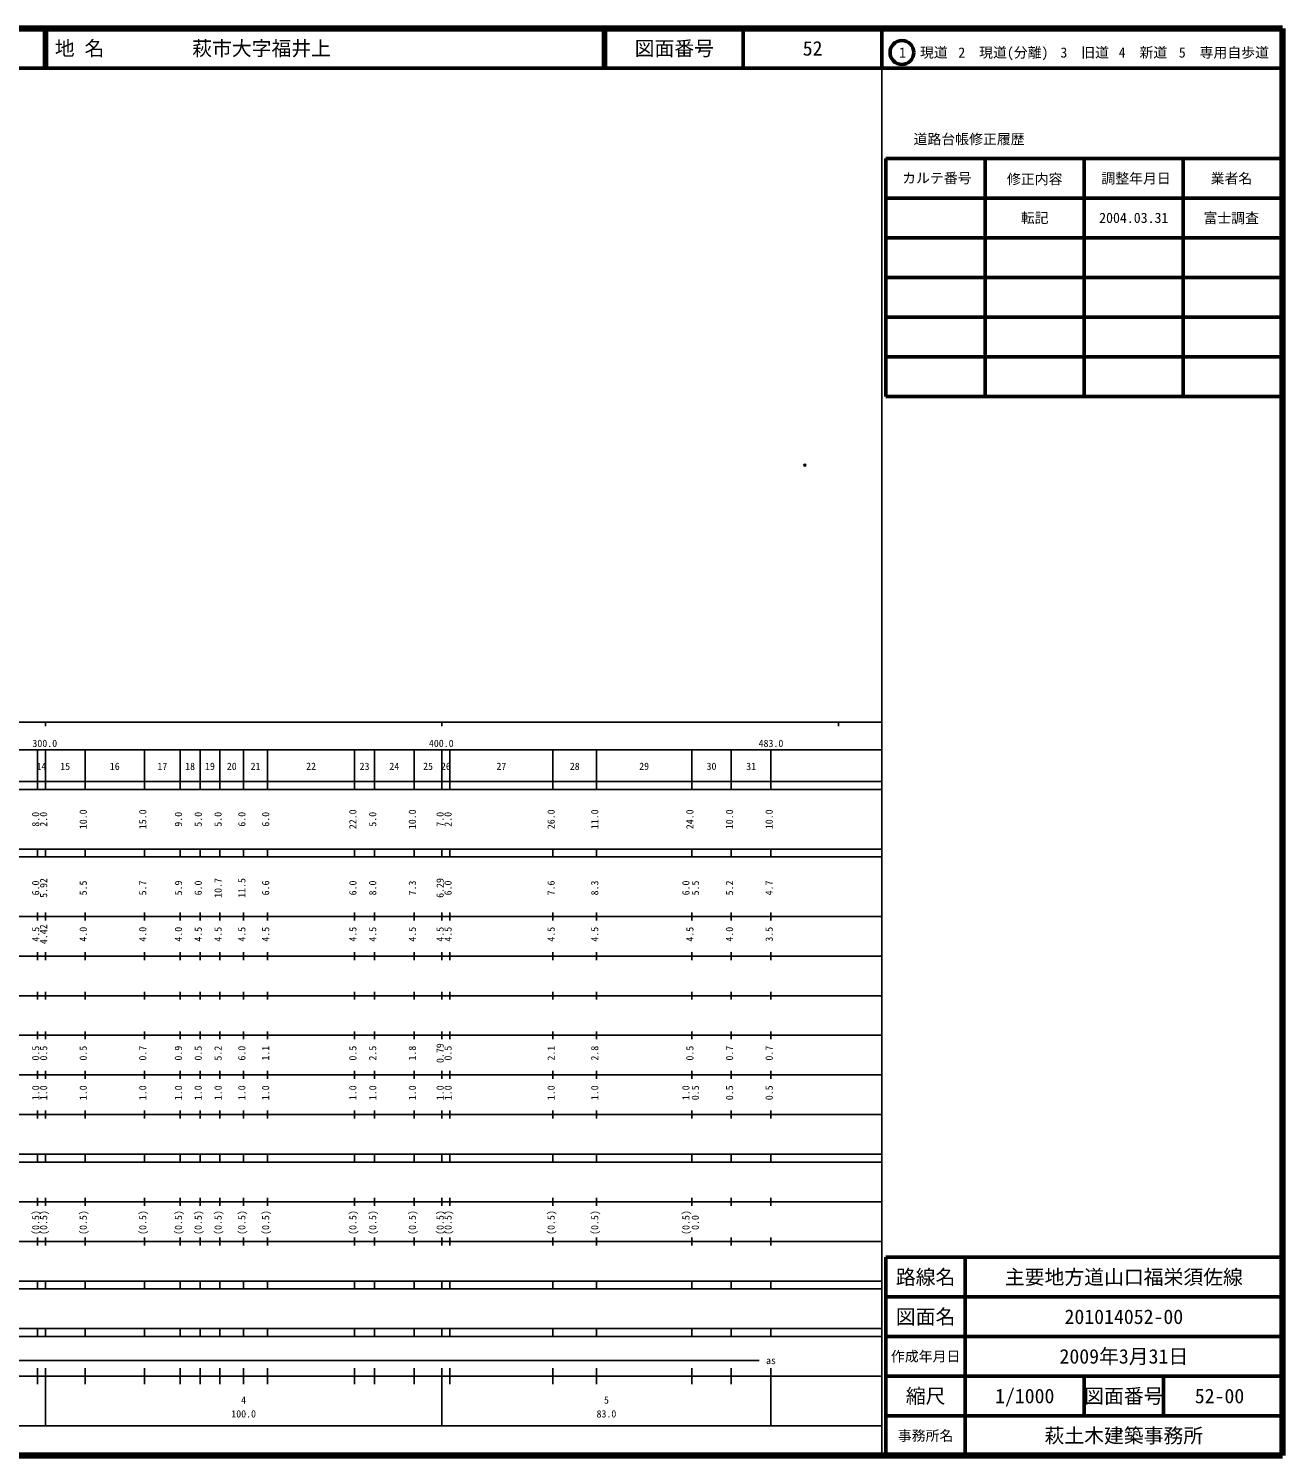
# Model space of a CAD drawing. Units: millimetres on the paper. Extents: x 40 to 680, y 20 to 380.
# Drawn here: x 363.7 to 680, y 20 to 380 of the extents above; entities that cross this region are included whole.
import ezdxf
from ezdxf.enums import TextEntityAlignment as Align

# ---------------------------------------------------------------- set-up
doc = ezdxf.new("R2010")
doc.units = ezdxf.units.MM
doc.header["$PDMODE"] = 32
doc.header["$PDSIZE"] = 0.5
doc.layers.add('M-OTRS', color=6, linetype='Continuous')
doc.layers.add('M-TTL-TXT', color=7, linetype='Continuous')
for name, color, linetype, lineweight in [('M-TTL', 2, 'Continuous', 140), ('M-TTL-BAND', 7, 'Continuous', 25), ('M-TTL-FRAM', 2, 'Continuous', 50), ('M-TTL-LINE', 7, 'Continuous', 50)]:
    doc.layers.add(name, color=color, linetype=linetype, lineweight=lineweight)
doc.styles.add('ＭＳ ゴシック', font='')
doc.styles.get('ＭＳ ゴシック').set_extended_font_data('MS Gothic')

msp = doc.modelspace()

# ---------------------------------------------------------------- linework, layer by layer
at = {"layer": 'M-OTRS'}
msp.add_point((559.544, 269.836), dxfattribs=at)
at = {"layer": 'M-TTL'}
for p, q in [((680, 380), (40, 380)), ((680, 20), (680, 380)), ((40, 20), (680, 20))]:
    msp.add_line(p, q, dxfattribs=at)
at = {"layer": 'M-TTL-BAND'}
for p, q in [((579, 20), (579, 370)), ((40, 205), (579, 205)), ((368, 205), (368, 204)), ((468, 205), (468, 204)), ((568, 205), (568, 204)), ((68, 198), (579, 198)), ((366, 188), (366, 198)), ((368, 188), (368, 198)), ((378, 188), (378, 198)), ((393, 188), (393, 198)), ((402, 188), (402, 198)), ((407, 188), (407, 198)), ((412, 188), (412, 198)), ((418, 188), (418, 198)), ((424, 188), (424, 198)), ((446, 188), (446, 198)), ((451, 188), (451, 198)), ((461, 188), (461, 198)), ((468, 188), (468, 198)), ((470, 188), (470, 198)), ((496, 188), (496, 198)), ((507, 188), (507, 198)), ((531, 188), (531, 198)), ((541, 188), (541, 198)), ((551, 188), (551, 198)), ((40, 190), (579, 190)), ((40, 188), (579, 188)), ((40, 173), (579, 173)), ((366, 171), (366, 173)), ((368, 171), (368, 173)), ((378, 171), (378, 173)), ((393, 171), (393, 173)), ((402, 171), (402, 173)), ((407, 171), (407, 173)), ((412, 171), (412, 173)), ((418, 171), (418, 173)), ((424, 171), (424, 173)), ((446, 171), (446, 173)), ((451, 171), (451, 173)), ((461, 171), (461, 173)), ((468, 171), (468, 173)), ((470, 171), (470, 173)), ((496, 171), (496, 173)), ((507, 171), (507, 173)), ((531, 171), (531, 173)), ((541, 171), (541, 173)), ((551, 171), (551, 173)), ((40, 171), (579, 171)), ((40, 156), (579, 156)), ((366, 155), (366, 157)), ((368, 155), (368, 157)), ((378, 155), (378, 157)), ((393, 155), (393, 157)), ((402, 155), (402, 157)), ((407, 155), (407, 157)), ((412, 155), (412, 157)), ((418, 155), (418, 157)), ((424, 155), (424, 157)), ((446, 155), (446, 157)), ((451, 155), (451, 157)), ((461, 155), (461, 157)), ((468, 155), (468, 157)), ((470, 155), (470, 157)), ((496, 155), (496, 157)), ((507, 155), (507, 157)), ((531, 155), (531, 157)), ((541, 155), (541, 157)), ((551, 155), (551, 157)), ((46, 146), (579, 146)), ((366, 145), (366, 147)), ((368, 145), (368, 147)), ((378, 145), (378, 147)), ((393, 145), (393, 147)), ((402, 145), (402, 147)), ((407, 145), (407, 147)), ((412, 145), (412, 147)), ((418, 145), (418, 147)), ((424, 145), (424, 147)), ((446, 145), (446, 147)), ((451, 145), (451, 147)), ((461, 145), (461, 147)), ((468, 145), (468, 147)), ((470, 145), (470, 147)), ((496, 145), (496, 147)), ((507, 145), (507, 147)), ((531, 145), (531, 147)), ((541, 145), (541, 147)), ((551, 145), (551, 147)), ((366, 135), (366, 137)), ((368, 135), (368, 137)), ((378, 135), (378, 137)), ((393, 135), (393, 137)), ((402, 135), (402, 137)), ((407, 135), (407, 137)), ((412, 135), (412, 137)), ((418, 135), (418, 137)), ((424, 135), (424, 137)), ((446, 135), (446, 137)), ((451, 135), (451, 137)), ((461, 135), (461, 137)), ((468, 135), (468, 137)), ((470, 135), (470, 137)), ((496, 135), (496, 137)), ((507, 135), (507, 137)), ((531, 135), (531, 137)), ((541, 135), (541, 137)), ((551, 135), (551, 137)), ((52, 136), (579, 136)), ((46, 126), (579, 126)), ((366, 125), (366, 127)), ((368, 125), (368, 127)), ((378, 125), (378, 127)), ((393, 125), (393, 127)), ((402, 125), (402, 127)), ((407, 125), (407, 127)), ((412, 125), (412, 127)), ((418, 125), (418, 127)), ((424, 125), (424, 127)), ((446, 125), (446, 127)), ((451, 125), (451, 127)), ((461, 125), (461, 127)), ((468, 125), (468, 127)), ((470, 125), (470, 127)), ((496, 125), (496, 127)), ((507, 125), (507, 127)), ((531, 125), (531, 127)), ((541, 125), (541, 127)), ((551, 125), (551, 127)), ((52, 116), (579, 116)), ((366, 115), (366, 117)), ((368, 115), (368, 117)), ((378, 115), (378, 117)), ((393, 115), (393, 117)), ((402, 115), (402, 117)), ((407, 115), (407, 117)), ((412, 115), (412, 117)), ((418, 115), (418, 117)), ((424, 115), (424, 117)), ((446, 115), (446, 117)), ((451, 115), (451, 117)), ((461, 115), (461, 117)), ((468, 115), (468, 117)), ((470, 115), (470, 117)), ((496, 115), (496, 117)), ((507, 115), (507, 117)), ((531, 115), (531, 117)), ((541, 115), (541, 117)), ((551, 115), (551, 117)), ((46, 106), (579, 106)), ((366, 105), (366, 107)), ((368, 105), (368, 107)), ((378, 105), (378, 107)), ((393, 105), (393, 107)), ((402, 105), (402, 107)), ((407, 105), (407, 107)), ((412, 105), (412, 107)), ((418, 105), (418, 107)), ((424, 105), (424, 107)), ((446, 105), (446, 107)), ((451, 105), (451, 107)), ((461, 105), (461, 107)), ((468, 105), (468, 107)), ((470, 105), (470, 107)), ((496, 105), (496, 107)), ((507, 105), (507, 107)), ((531, 105), (531, 107)), ((541, 105), (541, 107)), ((551, 105), (551, 107)), ((40, 96), (579, 96)), ((40, 94), (579, 94)), ((366, 94), (366, 96)), ((368, 94), (368, 96)), ((378, 94), (378, 96)), ((393, 94), (393, 96)), ((402, 94), (402, 96)), ((407, 94), (407, 96)), ((412, 94), (412, 96)), ((418, 94), (418, 96)), ((424, 94), (424, 96)), ((446, 94), (446, 96)), ((451, 94), (451, 96)), ((461, 94), (461, 96)), ((468, 94), (468, 96)), ((470, 94), (470, 96)), ((496, 94), (496, 96)), ((507, 94), (507, 96)), ((531, 94), (531, 96)), ((541, 94), (541, 96)), ((551, 94), (551, 96)), ((49, 84), (579, 84)), ((366, 83), (366, 85)), ((368, 83), (368, 85)), ((378, 83), (378, 85)), ((393, 83), (393, 85)), ((402, 83), (402, 85)), ((407, 83), (407, 85)), ((412, 83), (412, 85)), ((418, 83), (418, 85)), ((424, 83), (424, 85)), ((446, 83), (446, 85)), ((451, 83), (451, 85)), ((461, 83), (461, 85)), ((468, 83), (468, 85)), ((470, 83), (470, 85)), ((496, 83), (496, 85)), ((507, 83), (507, 85)), ((531, 83), (531, 85)), ((541, 83), (541, 85)), ((551, 83), (551, 85)), ((40, 74), (579, 74)), ((366, 73), (366, 75)), ((368, 73), (368, 75)), ((378, 73), (378, 75)), ((393, 73), (393, 75)), ((402, 73), (402, 75)), ((407, 73), (407, 75)), ((412, 73), (412, 75)), ((418, 73), (418, 75)), ((424, 73), (424, 75)), ((446, 73), (446, 75)), ((451, 73), (451, 75)), ((461, 73), (461, 75)), ((468, 73), (468, 75)), ((470, 73), (470, 75)), ((496, 73), (496, 75)), ((507, 73), (507, 75)), ((531, 73), (531, 75)), ((541, 73), (541, 75)), ((551, 73), (551, 75)), ((40, 64), (579, 64)), ((40, 62), (579, 62)), ((366, 62), (366, 64)), ((368, 62), (368, 64)), ((378, 62), (378, 64)), ((393, 62), (393, 64)), ((402, 62), (402, 64)), ((407, 62), (407, 64)), ((412, 62), (412, 64)), ((418, 62), (418, 64)), ((424, 62), (424, 64)), ((446, 62), (446, 64)), ((451, 62), (451, 64)), ((461, 62), (461, 64)), ((468, 62), (468, 64)), ((470, 62), (470, 64)), ((496, 62), (496, 64)), ((507, 62), (507, 64)), ((531, 62), (531, 64)), ((541, 62), (541, 64)), ((551, 62), (551, 64)), ((40, 52), (579, 52)), ((366, 50), (366, 52)), ((368, 50), (368, 52)), ((378, 50), (378, 52)), ((393, 50), (393, 52)), ((402, 50), (402, 52)), ((407, 50), (407, 52)), ((412, 50), (412, 52)), ((418, 50), (418, 52)), ((424, 50), (424, 52)), ((446, 50), (446, 52)), ((451, 50), (451, 52)), ((461, 50), (461, 52)), ((468, 50), (468, 52)), ((470, 50), (470, 52)), ((496, 50), (496, 52)), ((507, 50), (507, 52)), ((531, 50), (531, 52)), ((541, 50), (541, 52)), ((551, 50), (551, 52)), ((40, 50), (579, 50)), ((275.5, 44), (548, 44)), ((40, 40), (579, 40)), ((366, 38), (366, 42)), ((368, 27.5), (368, 42)), ((378, 38), (378, 42)), ((393, 38), (393, 42)), ((402, 38), (402, 42)), ((407, 38), (407, 42)), ((412, 38), (412, 42)), ((418, 38), (418, 42)), ((424, 38), (424, 42)), ((446, 38), (446, 42)), ((451, 38), (451, 42)), ((461, 38), (461, 42)), ((468, 27.5), (468, 42)), ((470, 38), (470, 42)), ((496, 38), (496, 42)), ((507, 38), (507, 42)), ((531, 38), (531, 42)), ((541, 38), (541, 42)), ((551, 27.5), (551, 42)), ((68, 27.5), (579, 27.5))]:
    msp.add_line(p, q, dxfattribs=at)
at = {"layer": 'M-TTL-FRAM'}
for p, q in [((580, 347.197), (580, 287.197)), ((580, 347.197), (680, 347.197)), ((580, 287.197), (680, 287.197)), ((680, 70), (580, 70)), ((580, 70), (580, 20))]:
    msp.add_line(p, q, dxfattribs=at)
at = {"layer": 'M-TTL-LINE'}
for p, q in [((367.75, 380), (367.75, 370)), ((368.25, 380), (368.25, 370)), ((508.747, 380), (508.747, 370)), ((509.247, 380), (509.247, 370)), ((543.997, 380), (543.997, 370)), ((579, 380), (579, 370)), ((40, 370), (680, 370)), ((605, 347.197), (605, 287.197)), ((630, 347.197), (630, 287.197)), ((655, 347.197), (655, 287.197)), ((580, 337.197), (680, 337.197)), ((580, 327.197), (680, 327.197)), ((580, 317.197), (680, 317.197)), ((580, 307.197), (680, 307.197)), ((580, 297.197), (680, 297.197)), ((600, 70), (600, 20)), ((680, 60), (580, 60)), ((680, 50), (580, 50)), ((680, 40), (580, 40)), ((630, 40), (630, 30)), ((650, 40), (650, 30)), ((680, 30), (580, 30))]:
    msp.add_line(p, q, dxfattribs=at)
msp.add_circle((584.031, 373.958), 3, dxfattribs=at)

# ---------------------------------------------------------------- texts
at = {"layer": 'M-TTL-BAND', "style": 'ＭＳ ゴシック'}
for s, p in [('300.0', (367.844, 198.195)), ('400.0', (467.844, 198.195)), ('483.0', (551, 198.195)), ('14', (367, 192.405)), ('15', (373, 192.405)), ('16', (385.5, 192.405)), ('17', (397.5, 192.405)), ('18', (404.5, 192.405)), ('19', (409.5, 192.405)), ('20', (415, 192.405)), ('21', (421, 192.405)), ('22', (435, 192.405)), ('23', (448.5, 192.405)), ('24', (456, 192.405)), ('25', (464.5, 192.405)), ('26', (469, 192.405)), ('27', (483, 192.405)), ('28', (501.5, 192.405)), ('29', (519, 192.405)), ('30', (536, 192.405)), ('31', (546, 192.405)), ('as', (551, 42.5)), ('4', (418, 32.523)), ('5', (509.5, 32.523)), ('100.0', (418, 29.033)), ('83.0', (509.5, 29.033))]:
    msp.add_text(s, height=1.833, dxfattribs=at).set_placement(p, align=Align.BOTTOM_CENTER)
for s, p in [('8.0', (367, 180.5)), ('2.0', (369, 180.5)), ('10.0', (379, 180.5)), ('15.0', (394, 180.5)), ('9.0', (403, 180.5)), ('5.0', (408, 180.5)), ('5.0', (413, 180.5)), ('6.0', (419, 180.5)), ('6.0', (425, 180.5)), ('22.0', (447, 180.5)), ('5.0', (452, 180.5)), ('10.0', (462, 180.5)), ('7.0', (469, 180.5)), ('2.0', (471, 180.5)), ('26.0', (497, 180.5)), ('11.0', (508, 180.5)), ('24.0', (532, 180.5)), ('10.0', (542, 180.5)), ('10.0', (552, 180.5)), ('6.0', (367, 163.174)), ('5.92', (369, 163.174)), ('5.5', (379, 163.174)), ('5.7', (394, 163.174)), ('5.9', (403, 163.174)), ('6.0', (408, 163.174)), ('10.7', (413, 163.174)), ('11.5', (419, 163.174)), ('6.6', (425, 163.174)), ('6.0', (447, 163.174)), ('8.0', (452, 163.174)), ('7.3', (462, 163.174)), ('6.29', (469, 163.174)), ('6.0', (471, 163.174)), ('7.6', (497, 163.174)), ('8.3', (508, 163.174)), ('6.0', (531, 163.174)), ('5.5', (533.37, 163.174)), ('5.2', (542, 163.174)), ('4.7', (552, 163.174)), ('4.5', (367, 151.5)), ('4.42', (369, 151.5)), ('4.0', (379, 151.5)), ('4.0', (394, 151.5)), ('4.0', (403, 151.5)), ('4.5', (408, 151.5)), ('4.5', (413, 151.5)), ('4.5', (419, 151.5)), ('4.5', (425, 151.5)), ('4.5', (447, 151.5)), ('4.5', (452, 151.5)), ('4.5', (462, 151.5)), ('4.5', (469, 151.5)), ('4.5', (471, 151.5)), ('4.5', (497, 151.5)), ('4.5', (508, 151.5)), ('4.5', (532, 151.5)), ('4.0', (542, 151.5)), ('3.5', (552, 151.5)), ('0.5', (367, 121.5)), ('0.5', (369, 121.5)), ('0.5', (379, 121.5)), ('0.7', (394, 121.5)), ('0.9', (403, 121.5)), ('0.5', (408, 121.5)), ('5.2', (413, 121.5)), ('6.0', (419, 121.5)), ('1.1', (425, 121.5)), ('0.5', (447, 121.5)), ('2.5', (452, 121.5)), ('1.8', (462, 121.5)), ('0.79', (469, 121.5)), ('0.5', (471, 121.5)), ('2.1', (497, 121.5)), ('2.8', (508, 121.5)), ('0.5', (532, 121.5)), ('0.7', (542, 121.5)), ('0.7', (552, 121.5)), ('1.0', (367, 111.5)), ('1.0', (369, 111.5)), ('1.0', (379, 111.5)), ('1.0', (394, 111.5)), ('1.0', (403, 111.5)), ('1.0', (408, 111.5)), ('1.0', (413, 111.5)), ('1.0', (419, 111.5)), ('1.0', (425, 111.5)), ('1.0', (447, 111.5)), ('1.0', (452, 111.5)), ('1.0', (462, 111.5)), ('1.0', (469, 111.5)), ('1.0', (471, 111.5)), ('1.0', (497, 111.5)), ('1.0', (508, 111.5)), ('1.0', (531, 111.5)), ('0.5', (533.37, 111.5)), ('0.5', (542, 111.5)), ('0.5', (552, 111.5)), ('(0.5)', (367, 78.764)), ('(0.5)', (369, 78.764)), ('(0.5)', (379, 78.764)), ('(0.5)', (394, 78.764)), ('(0.5)', (403, 78.764)), ('(0.5)', (408, 78.764)), ('(0.5)', (413, 78.764)), ('(0.5)', (419, 78.764)), ('(0.5)', (425, 78.764)), ('(0.5)', (447, 78.764)), ('(0.5)', (452, 78.764)), ('(0.5)', (462, 78.764)), ('(0.5)', (469, 78.764)), ('(0.5)', (471, 78.764)), ('(0.5)', (497, 78.764)), ('(0.5)', (508, 78.764)), ('(0.5)', (531, 78.764)), ('0.0', (533.37, 78.764))]:
    msp.add_text(s, height=1.833, rotation=90, dxfattribs=at).set_placement(p, align=Align.BOTTOM_CENTER)
at = {"layer": 'M-TTL-TXT', "style": 'ＭＳ ゴシック'}
for s, p in [('地 名', (370.38, 375)), ('萩市大字福井上', (405.024, 375))]:
    msp.add_text(s, height=3.666, dxfattribs=at).set_placement(p, align=Align.MIDDLE_LEFT)
for s, height, p in [('図面番号', 3.666, (526.622, 375)), ('52', 3.666, (561.497, 375)), ('1\u3000現道', 2.566, (589.448, 373.958)), ('2\u3000現道(分離)', 2.566, (609.619, 373.958)), ('3\u3000旧道', 2.566, (630.121, 373.958)), ('4\u3000新道', 2.566, (644.824, 373.958)), ('5\u3000専用自歩道', 2.566, (665.228, 373.958)), ('道路台帳修正履歴', 2.566, (600.968, 352.113)), ('カルテ番号', 2.566, (592.839, 342.277)), ('修正内容', 2.566, (617.509, 342.023)), ('調整年月日', 2.566, (643.089, 342.197)), ('業者名', 2.566, (667.134, 342.197)), ('転記', 2.566, (617.5, 332.245)), ('2004.03.31', 2.566, (642.5, 332.245)), ('富士調査', 2.566, (667.077, 332.189)), ('路線名', 3.666, (590, 65)), ('路線名', 3.666, (590, 65)), ('主要地方道山口福栄須佐線', 3.666, (640, 65)), ('図面名', 3.666, (590, 55)), ('図面名', 3.666, (590, 55)), ('201014052-00', 3.666, (640, 55)), ('2009年3月31日', 3.666, (640, 45)), ('作成年月日', 2.566, (590, 45)), ('作成年月日', 2.566, (590, 45)), ('縮尺', 3.666, (590, 35)), ('縮尺', 3.666, (590, 35)), ('1/1000', 3.666, (615, 35)), ('図面番号', 3.666, (640, 35)), ('図面番号', 3.666, (640, 35)), ('52-00', 3.666, (664.125, 35)), ('事務所名', 2.566, (590, 25)), ('事務所名', 2.566, (590, 25)), ('萩土木建築事務所', 3.666, (640, 25))]:
    msp.add_text(s, height=height, dxfattribs=at).set_placement(p, align=Align.MIDDLE_CENTER)

doc.saveas('drawing.dxf')
